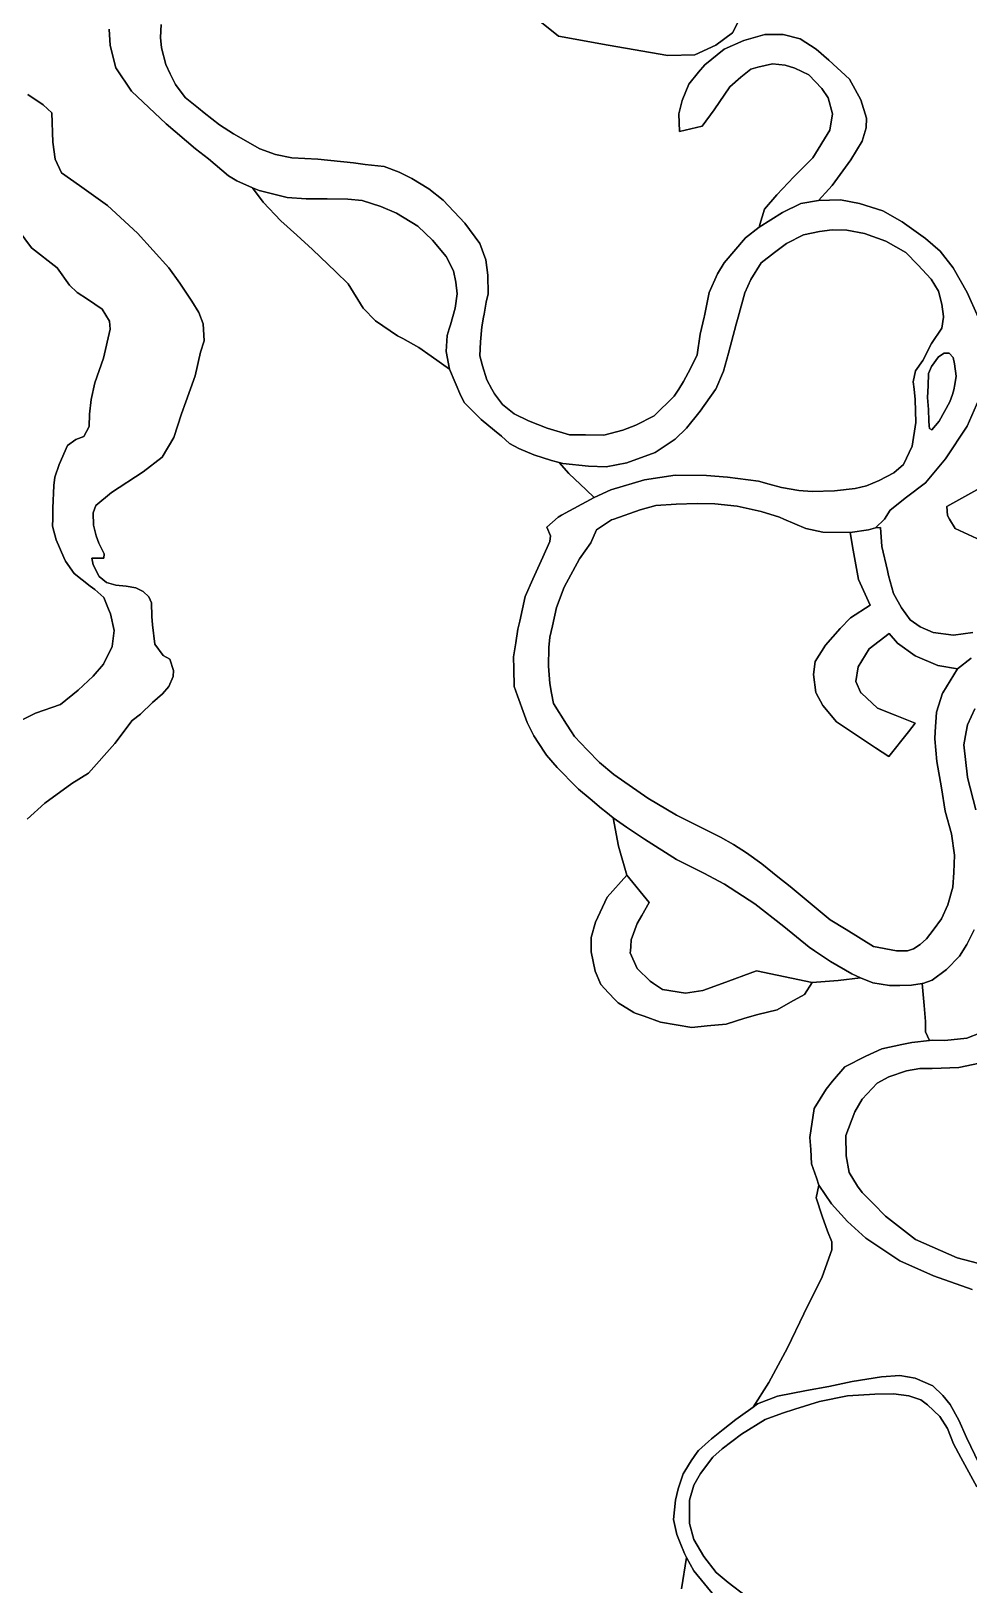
# Model space of a CAD drawing. Header units: inches. Extents: x 288635 to 1232953, y 676945 to 1655780.
# Drawn here: x 476562 to 498397, y 1092337 to 1128509 of the extents above; entities that cross this region are included whole.
import ezdxf

# ---------------------------------------------------------------- set-up
doc = ezdxf.new("R2010")
doc.units = ezdxf.units.IN
doc.header["$MEASUREMENT"] = 0
doc.layers.add('Images', color=7, linetype='Continuous')
picture_1 = doc.add_image_def('image10.jpg', size_in_pixel=(2573, 3746))

msp = doc.modelspace()

# ---------------------------------------------------------------- linework, layer by layer
at = {"color": 1}
for points in [[(479591.0293, 1128665.094), (479575.1543, 1128358.1768), (479596.321, 1128120.0513), (479696.8629, 1127728.4672), (479797.4048, 1127511.5084), (479924.405, 1127268.0913), (480151.9471, 1126966.4656), (480458.8644, 1126712.4651), (480595.8131, 1126603.7993), (480945.6987, 1126326.1727), (481273.7827, 1126119.7973), (481887.6173, 1125770.5466), (482252.743, 1125632.963), (482636.9188, 1125562.4778), (483238.0533, 1125528.6111), (484072.0216, 1125439.7109), (484338.7222, 1125405.8442), (484778.9897, 1125355.0441), (485133.7438, 1125224.6572), (485428.3844, 1125077.3369), (485824.6251, 1124838.5764), (486154.8258, 1124574.4159), (486657.7468, 1124041.0148), (487013.3475, 1123563.4938), (487150.5078, 1123187.5731), (487196.2279, 1122826.8924), (487206.3879, 1122395.0915), (487155.5878, 1122196.9711), (487109.8677, 1121917.5705), (487097.31, 1121845.9917), (487059.0676, 1121628.01), (487028.5876, 1121277.4893), (487008.2675, 1120947.2886), (487069.2276, 1120713.6081), (487170.8278, 1120393.5675), (487289.1137, 1120177.2734), (487348.6282, 1120068.4469), (487536.5886, 1119819.5264), (487805.8291, 1119596.0059), (488146.1898, 1119433.4456), (488577.9907, 1119265.8052), (489101.2317, 1119113.4049), (489467.5004, 1119110.1876), (489899.3013, 1119105.1076), (490336.1822, 1119216.8678), (490640.9828, 1119333.708), (491067.7036, 1119552.1485), (491537.6046, 1120011.8894), (491643.7, 1120177.2734), (491753.505, 1120348.4401), (491912.2553, 1120653.2407), (492071.0056, 1120970.7413), (492140.8558, 1121453.3423), (492234.6228, 1121845.9917), (492242.456, 1121878.7931), (492350.4062, 1122424.8942), (492540.9066, 1122856.6951), (492699.6569, 1123117.0456), (493194.9579, 1123694.8968), (493510.8752, 1123944.6639), (494057.3062, 1124286.1833), (494481.1571, 1124493.305), (494892.6379, 1124564.4252), (495404.7623, 1124583.8985), (495849.2632, 1124494.9984), (496389.0143, 1124323.548), (496839.8652, 1124069.5475), (497385.9663, 1123682.1967), (497727.597, 1123385.8628), (498032.3976, 1122996.3954), (498354.1315, 1122420.6609), (498615.3449, 1121845.9917)], [(498615.3449, 1121845.9917), (498354.1315, 1122420.6609), (498032.3976, 1122996.3954), (497727.597, 1123385.8628), (497385.9663, 1123682.1967), (496839.8652, 1124069.5475), (496389.0143, 1124323.548), (495849.2632, 1124494.9984), (495404.7623, 1124583.8985), (494892.6379, 1124564.4252), (495137.7605, 1124832.8927), (495212.6786, 1124914.9459), (495644.4794, 1125509.3071), (495913.72, 1125946.1879), (496005.1601, 1126256.0686), (496015.3202, 1126479.589), (495878.1599, 1126911.3899), (495613.9994, 1127388.9108), (495136.4784, 1127835.9517), (494836.7578, 1128089.9522), (494470.9971, 1128328.7127), (494069.6763, 1128430.3129), (493642.9554, 1128430.3129), (493155.2744, 1128293.1526), (492698.0735, 1128084.8722), (492245.9526, 1127724.1915), (492098.6323, 1127551.4711), (491875.1119, 1127277.1506), (491722.7116, 1126891.0698), (491641.4314, 1126586.2692), (491656.6715, 1126169.7084), (492184.9925, 1126296.7086), (492469.4731, 1126672.6294), (492830.1538, 1127211.1105), (493084.1543, 1127439.7109), (493322.9148, 1127622.5913), (493480.3951, 1127668.3114), (493820.7558, 1127744.5115), (494120.4764, 1127714.0315), (494343.9968, 1127642.9113), (494669.1175, 1127490.511), (494973.9181, 1127175.5504), (495121.2384, 1126957.11), (495222.8386, 1126581.1892), (495161.8785, 1126205.2684), (494760.5577, 1125560.1072), (494660.601, 1125458.9882), (494413.0036, 1125208.5118), (494323.6768, 1125118.1463), (493922.356, 1124696.5054), (493637.8754, 1124366.3048), (493529.2474, 1124005.6599), (493510.8752, 1123944.6639), (493194.9579, 1123694.8968), (492699.6569, 1123117.0456), (492540.9066, 1122856.6951), (492350.4062, 1122424.8942), (492242.456, 1121878.7931), (492234.6228, 1121845.9917), (492140.8558, 1121453.3423), (492071.0056, 1120970.7413), (491912.2553, 1120653.2407), (491753.505, 1120348.4401), (491643.7, 1120177.2734), (491537.6046, 1120011.8894), (491067.7036, 1119552.1485), (490640.9828, 1119333.708), (490336.1822, 1119216.8678), (489899.3013, 1119105.1076), (489467.5004, 1119110.1876), (489101.2317, 1119113.4049), (488577.9907, 1119265.8052), (488146.1898, 1119433.4456), (487805.8291, 1119596.0059), (487536.5886, 1119819.5264), (487348.6282, 1120068.4469), (487289.1137, 1120177.2734), (487170.8278, 1120393.5675), (487069.2276, 1120713.6081), (487008.2675, 1120947.2886), (487028.5876, 1121277.4893), (487059.0676, 1121628.01), (487097.31, 1121845.9917), (487109.8677, 1121917.5705), (487155.5878, 1122196.9711), (487206.3879, 1122395.0915), (487196.2279, 1122826.8924), (487150.5078, 1123187.5731), (487013.3475, 1123563.4938), (486657.7468, 1124041.0148), (486154.8258, 1124574.4159), (485824.6251, 1124838.5764), (485428.3844, 1125077.3369), (485133.7438, 1125224.6572), (484778.9897, 1125355.0441), (484338.7222, 1125405.8442), (484072.0216, 1125439.7109), (483238.0533, 1125528.6111), (482636.9188, 1125562.4778), (482252.743, 1125632.963), (481887.6173, 1125770.5466), (481273.7827, 1126119.7973), (480945.6987, 1126326.1727), (480595.8131, 1126603.7993), (480458.8644, 1126712.4651), (480151.9471, 1126966.4656), (479924.405, 1127268.0913), (479797.4048, 1127511.5084), (479696.8629, 1127728.4672), (479596.321, 1128120.0513), (479575.1543, 1128358.1768), (479591.0293, 1128665.094)], [(493130.1103, 1128932.6404), (492891.9849, 1128469.6186), (492508.3383, 1128178.5764), (492018.8581, 1127953.6801), (491383.8568, 1127940.4509), (489994.7916, 1128178.5764), (488843.8518, 1128390.2435), (488446.976, 1128707.7441)], [(488446.976, 1128707.7441), (488843.8518, 1128390.2435), (489994.7916, 1128178.5764), (491383.8568, 1127940.4509), (492018.8581, 1127953.6801), (492508.3383, 1128178.5764), (492891.9849, 1128469.6186), (493130.1103, 1128932.6404)], [(498518.5263, 1107587.384), (498349.1926, 1107243.425), (498179.859, 1106973.5494), (497878.2334, 1106661.3405), (497539.566, 1106412.6317), (497320.1687, 1106341.2), (497312.0239, 1106338.5482), (497062.5619, 1106295.5375), (496785.3115, 1106288.1578), (496700.4126, 1106289.1337), (496544.7307, 1106290.9231), (496158.4383, 1106354.4232), (495872.6877, 1106470.8401), (495671.6039, 1106560.7986), (495174.1863, 1106846.5492), (494803.103, 1107095.254), (494676.7686, 1107179.9249), (494089.3925, 1107666.7592), (493412.0578, 1108195.9269), (492702.973, 1108651.0111), (492221.4304, 1108905.0116), (491591.7208, 1109227.8039), (490840.3026, 1109698.7632), (490427.5518, 1109973.9304), (490115.3428, 1110190.8892), (489940.1497, 1110335.166), (489845.4673, 1110413.1397), (489578.6894, 1110635.4545), (489578.686, 1110635.4574), (489305.7162, 1110862.9322), (489214.5049, 1110955.2294), (488861.2153, 1111312.7248), (488812.1829, 1111368.7618), (488564.8814, 1111651.3921), (488519.2205, 1111721.5142), (488268.5475, 1112106.4764), (488115.0888, 1112413.3937), (488051.529, 1112587.6353), (487889.5898, 1113031.5721), (487808.1716, 1113254.7703), (487798.8114, 1113660.376), (487792.2965, 1113942.6884), (487846.0382, 1114267.8257), (487898.1301, 1114582.9813), (487940.5286, 1114773.7746), (488067.4637, 1115344.9828), (488242.0891, 1115747.1503), (488474.9229, 1116260.443), (488638.9649, 1116630.8604), (488654.8399, 1116757.8607), (488570.1731, 1116964.2361), (488834.7569, 1117197.0699), (488910.6344, 1117239.9572), (489671.5238, 1117649.2386), (490057.1344, 1117832.0712), (490840.3026, 1118059.6133), (491554.679, 1118170.7385), (492290.2222, 1118165.4468), (492777.0565, 1118123.1134), (493496.7246, 1118027.8632), (493745.4334, 1117964.3631), (494031.184, 1117884.9879), (494438.6432, 1117816.1961), (494745.5604, 1117795.0294), (495269.4365, 1117805.6128), (495750.9791, 1117863.8212), (496010.2713, 1117922.0297), (496306.6052, 1118043.7382), (496645.2726, 1118223.6553), (496872.4619, 1118415.9195), (497075.6623, 1118847.7204), (497160.3291, 1119398.0548), (497143.3958, 1119931.4559), (497118.3124, 1120177.2734), (497101.0624, 1120346.3234), (497151.8625, 1120600.3239), (497321.1961, 1120837.3911), (497524.3965, 1121235.3252), (497769.9304, 1121590.9259), (497801.8136, 1121845.9917), (497803.7971, 1121861.8598), (497769.9304, 1122149.727), (497685.2635, 1122454.5276), (497515.9299, 1122733.9282), (497211.1293, 1123064.1288), (496928.7654, 1123358.3461), (496458.8644, 1123618.6966), (495963.5634, 1123796.497), (495557.1626, 1123872.6971), (495214.2619, 1123879.0471), (494915.8113, 1123847.2971), (494547.5106, 1123764.7469), (494147.4598, 1123567.8965), (493868.0592, 1123358.3461), (493563.2586, 1123110.6956), (493315.6081, 1122729.6948), (493175.9078, 1122412.1942), (493021.9405, 1121845.9917), (492979.0575, 1121688.2928), (492801.2571, 1121008.8414), (492680.6069, 1120596.0906), (492501.9937, 1120177.2734), (492496.4565, 1120164.2897), (492140.8558, 1119662.6387), (491823.3551, 1119262.5879), (491554.5379, 1119006.8941), (491093.1037, 1118697.8601), (490432.7024, 1118460.793), (489950.1014, 1118363.4261), (489543.7006, 1118380.3595), (488938.6714, 1118442.8436), (488858.6936, 1118464.9803), (488676.5816, 1118515.3863), (488264.8125, 1118642.283), (487918.949, 1118793.2142), (487699.1489, 1118910.2045), (487511.1885, 1119082.9249), (487350.9016, 1119212.1885), (487038.7476, 1119463.9256), (486652.6668, 1119855.0864), (486564.4836, 1120022.0047), (486302.1461, 1120637.408), (486225.9459, 1121048.8888), (486246.266, 1121419.7296), (486295.7479, 1121574.3604), (486327.5462, 1121673.7301), (486439.3064, 1122059.8108), (486479.9465, 1122395.0915), (486454.5464, 1122664.332), (486393.5863, 1122928.4926), (486225.9459, 1123263.7732), (485910.9853, 1123639.694), (485565.5446, 1123969.8947), (485067.7036, 1124269.6153), (484707.0229, 1124423.7089), (484270.9887, 1124563.4092), (483936.5547, 1124597.2759), (483458.1871, 1124605.7426), (482967.1194, 1124601.5093), (482522.6185, 1124635.376), (481871.7422, 1124796.878), (481719.0722, 1124856.6184), (481355.3263, 1125026.8598), (481157.3658, 1125140.837), (480691.6982, 1125537.7128), (480388.0696, 1125769.8993), (479710.4491, 1126353.4182), (478903.1113, 1127109.3409), (478532.6939, 1127654.3837), (478400.0565, 1128175.022), (478379.2353, 1128553.9688)], [(478379.2353, 1128553.9688), (478400.0565, 1128175.022), (478532.6939, 1127654.3837), (478903.1113, 1127109.3409), (479710.4491, 1126353.4182), (480388.0696, 1125769.8993), (480691.6982, 1125537.7128), (481157.3658, 1125140.837), (481355.3263, 1125026.8598), (481719.0722, 1124856.6184), (481968.1174, 1124527.6302), (482380.8683, 1124093.7126), (482747.8652, 1123758.6285), (483111.1197, 1123426.9613), (483661.4542, 1122908.3769), (483947.2047, 1122622.6263), (484296.4554, 1122061.7086), (484582.206, 1121765.3746), (485090.207, 1121416.1239), (485217.2073, 1121352.6238), (485587.6247, 1121140.9567), (485873.3753, 1120939.873), (486302.1461, 1120637.408), (486564.4836, 1120022.0047), (486652.6668, 1119855.0864), (487038.7476, 1119463.9256), (487350.9016, 1119212.1885), (487511.1885, 1119082.9249), (487699.1489, 1118910.2045), (487918.949, 1118793.2142), (488264.8125, 1118642.283), (488676.5816, 1118515.3863), (488858.6936, 1118464.9803), (489085.4233, 1118213.3363), (489482.2991, 1117827.0438), (489671.5238, 1117649.2386), (488910.6344, 1117239.9572), (488834.7569, 1117197.0699), (488570.1731, 1116964.2361), (488654.8399, 1116757.8607), (488638.9649, 1116630.8604), (488474.9229, 1116260.443), (488242.0891, 1115747.1503), (488067.4637, 1115344.9828), (487940.5286, 1114773.7746), (487898.1301, 1114582.9813), (487846.0382, 1114267.8257), (487792.2965, 1113942.6884), (487798.8114, 1113660.376), (487808.1716, 1113254.7703), (487889.5898, 1113031.5721), (488051.529, 1112587.6353), (488115.0888, 1112413.3937), (488268.5475, 1112106.4764), (488519.2205, 1111721.5142), (488564.8814, 1111651.3921), (488812.1829, 1111368.7618), (488861.2153, 1111312.7248), (489214.5049, 1110955.2294), (489305.7162, 1110862.9322), (489578.686, 1110635.4574), (489578.6894, 1110635.4545), (489845.4673, 1110413.1397), (489940.1497, 1110335.166), (490115.3428, 1110190.8892), (490237.6442, 1109533.9034), (490430.2612, 1108862.9187), (489973.0603, 1108344.7577), (489703.8198, 1107765.6365), (489602.2196, 1107404.9558), (489602.2196, 1107074.7551), (489693.6597, 1106627.7142), (489825.74, 1106312.7536), (490003.5404, 1106119.7132), (490164.094, 1105955.5107), (490227.0608, 1105891.1128), (490595.9976, 1105664.0748), (490623.3016, 1105647.2723), (490832.6557, 1105573.9089), (491217.6628, 1105438.9919), (491944.1042, 1105317.0716), (492301.3694, 1105351.2052), (492741.6658, 1105393.2718), (493180.2174, 1105528.4919), (493485.9571, 1105615.4954), (493930.3882, 1105728.5524), (494245.0658, 1105904.7719), (494565.3895, 1106084.1532), (494748.2699, 1106363.5537), (495349.4044, 1106409.6971), (495872.6877, 1106470.8401), (496158.4383, 1106354.4232), (496544.7307, 1106290.9231), (496700.4126, 1106289.1337), (496785.3115, 1106288.1578), (497062.5619, 1106295.5375), (497312.0239, 1106338.5482), (497352.7981, 1105828.8297), (497382.4315, 1105456.2957), (497386.6649, 1105214.9952), (497481.6993, 1105012.9359), (497064.3726, 1104962.7022), (496831.8836, 1104919.611), (496373.0451, 1104816.4613), (495996.4833, 1104645.9399), (495510.737, 1104396.5026), (495219.9885, 1104063.111), (495074.4191, 1103878.699), (494791.0689, 1103428.1257), (494695.8187, 1102750.791), (494712.7048, 1102473.3769), (494732.8604, 1102142.2481), (494844.5735, 1101810.6), (494902.1941, 1101639.5388), (494843.5404, 1101348.0936), (494981.124, 1100924.7595), (495108.1243, 1100570.2171), (495208.6662, 1100326.7999), (495203.3745, 1100136.2995), (494981.124, 1099511.8816), (494552.4982, 1098649.3382), (494171.0995, 1097855.8745), (493739.2986, 1097049.4229), (493375.2765, 1096478.2943), (493079.9488, 1096266.9018), (492973.387, 1096190.626), (492673.6324, 1095952.5031), (492407.1776, 1095740.8334), (492334.3045, 1095675.4989), (492100.2603, 1095465.6662), (492071.413, 1095425.0998), (491930.9266, 1095227.5407), (491782.0603, 1094985.1013), (491745.7179, 1094925.9151), (491629.301, 1094571.3728), (491565.8009, 1094312.0806), (491518.1758, 1093862.288), (491597.5509, 1093507.7456), (491672.4255, 1093319.4248), (491772.1763, 1093068.5364), (491825.5058, 1092972.0353), (491707.2946, 1092242.4633)], [(476471.875, 1110165.7297), (476884.6258, 1110536.1471), (477509.0437, 1110991.2313), (477900.6278, 1111234.6485), (478514.4624, 1111922.5665), (478916.6299, 1112462.3176), (479108.4159, 1112604.6104), (479386.5308, 1112881.4184), (479620.2113, 1113084.6188), (479772.6116, 1113252.2592), (479869.1318, 1113480.8596), (479879.2918, 1113623.0999), (479792.9316, 1113887.2604), (479640.5313, 1113973.6206), (479442.2235, 1114241.0506), (479389.3067, 1114685.5514), (479376.6067, 1114878.1685), (479363.9067, 1115195.6691), (479300.4066, 1115335.3694), (479173.4063, 1115462.3697), (479001.956, 1115544.9198), (478773.3555, 1115589.3699), (478532.055, 1115608.42), (478316.1546, 1115671.9201), (478151.0543, 1115811.6204), (478005.004, 1116084.6709), (477973.2539, 1116237.0712), (478259.0045, 1116237.0712), (478265.3545, 1116338.6714), (478138.3542, 1116586.3219), (478081.2041, 1116757.7723), (478017.704, 1117005.4227), (478005.004, 1117297.5233), (478068.5041, 1117462.6237), (478436.8048, 1117767.4243), (479173.4063, 1118250.0252), (479617.9072, 1118592.9259), (479884.6077, 1119050.1268), (480062.4081, 1119596.2279), (480161.8545, 1119874.6778), (480379.9087, 1120485.2297), (480506.909, 1121031.3308), (480595.8091, 1121298.0313), (480570.4091, 1121691.7321), (480468.8089, 1121958.4327), (480303.7086, 1122225.1332), (480024.308, 1122644.234), (479770.3075, 1122997.0125), (479042.7019, 1123803.9933), (478341.5546, 1124452.2238), (477693.3242, 1124915.2455), (477269.99, 1125206.2878), (477124.4689, 1125523.7884), (477071.5521, 1125920.6642), (477045.0937, 1126608.5822), (476846.6558, 1126793.7909), (476489.4676, 1127031.9164)], [(476489.4676, 1127031.9164), (476846.6558, 1126793.7909), (477045.0937, 1126608.5822), (477071.5521, 1125920.6642), (477124.4689, 1125523.7884), (477269.99, 1125206.2878), (477693.3242, 1124915.2455), (478341.5546, 1124452.2238), (479042.7019, 1123803.9933), (479770.3075, 1122997.0125), (480024.308, 1122644.234), (480303.7086, 1122225.1332), (480468.8089, 1121958.4327), (480570.4091, 1121691.7321), (480595.8091, 1121298.0313), (480506.909, 1121031.3308), (480379.9087, 1120485.2297), (480161.8545, 1119874.6778), (480062.4081, 1119596.2279), (479884.6077, 1119050.1268), (479617.9072, 1118592.9259), (479173.4063, 1118250.0252), (478436.8048, 1117767.4243), (478068.5041, 1117462.6237), (478005.004, 1117297.5233), (478017.704, 1117005.4227), (478081.2041, 1116757.7723), (478138.3542, 1116586.3219), (478265.3545, 1116338.6714), (478259.0045, 1116237.0712), (477973.2539, 1116237.0712), (478005.004, 1116084.6709), (478151.0543, 1115811.6204), (478316.1546, 1115671.9201), (478532.055, 1115608.42), (478773.3555, 1115589.3699), (479001.956, 1115544.9198), (479173.4063, 1115462.3697), (479300.4066, 1115335.3694), (479363.9067, 1115195.6691), (479376.6067, 1114878.1685), (479389.3067, 1114685.5514), (479442.2235, 1114241.0506), (479640.5313, 1113973.6206), (479792.9316, 1113887.2604), (479879.2918, 1113623.0999), (479869.1318, 1113480.8596), (479772.6116, 1113252.2592), (479620.2113, 1113084.6188), (479386.5308, 1112881.4184), (479108.4159, 1112604.6104), (478916.6299, 1112462.3176), (478514.4624, 1111922.5665), (477900.6278, 1111234.6485), (477509.0437, 1110991.2313), (476884.6258, 1110536.1471), (476471.875, 1110165.7297)], [(476263.6024, 1123882.9648), (476568.4031, 1123466.404), (477167.8443, 1122999.0431), (477457.4048, 1122597.7223), (477635.2052, 1122419.9219), (477879.0457, 1122267.5216), (478214.3263, 1122033.8411), (478387.0467, 1121754.4406), (478407.3667, 1121571.5602), (478244.8064, 1120895.9189), (478046.686, 1120321.8777), (477960.3258, 1119930.7169), (477924.7658, 1119590.3563), (477914.6057, 1119305.8757), (477787.6055, 1119072.1952), (477604.7251, 1119001.0751), (477411.6847, 1118863.9148), (477218.6444, 1118416.8739), (477117.0442, 1118122.2333), (477091.0611, 1117929.9582), (477066.2441, 1117400.8719), (477066.2441, 1117162.1114), (477061.164, 1116984.311), (477147.5242, 1116664.2704), (477325.2389, 1116253.8339), (477360.8846, 1116171.5094), (477564.085, 1115881.9488), (477936.1056, 1115586.3483), (478046.686, 1115511.1081), (478260.0464, 1115323.1477), (478361.6466, 1115048.8272), (478408.5049, 1114941.8077), (478493.7269, 1114556.0662), (478448.0068, 1114185.2254), (478244.8064, 1113768.6646), (478006.0459, 1113494.3441), (477660.6052, 1113164.1434), (477249.1244, 1112833.9427), (476664.9232, 1112630.7423), (476014.6819, 1112305.6217)], [(476014.6819, 1112305.6217), (476664.9232, 1112630.7423), (477249.1244, 1112833.9427), (477660.6052, 1113164.1434), (478006.0459, 1113494.3441), (478244.8064, 1113768.6646), (478448.0068, 1114185.2254), (478493.7269, 1114556.0662), (478408.5049, 1114941.8077), (478361.6466, 1115048.8272), (478260.0464, 1115323.1477), (478046.686, 1115511.1081), (477936.1056, 1115586.3483), (477564.085, 1115881.9488), (477360.8846, 1116171.5094), (477325.2389, 1116253.8339), (477147.5242, 1116664.2704), (477061.164, 1116984.311), (477066.2441, 1117162.1114), (477066.2441, 1117400.8719), (477091.0611, 1117929.9582), (477117.0442, 1118122.2333), (477218.6444, 1118416.8739), (477411.6847, 1118863.9148), (477604.7251, 1119001.0751), (477787.6055, 1119072.1952), (477914.6057, 1119305.8757), (477924.7658, 1119590.3563), (477960.3258, 1119930.7169), (478046.686, 1120321.8777), (478244.8064, 1120895.9189), (478407.3667, 1121571.5602), (478387.0467, 1121754.4406), (478214.3263, 1122033.8411), (477879.0457, 1122267.5216), (477635.2052, 1122419.9219), (477457.4048, 1122597.7223), (477167.8443, 1122999.0431), (476568.4031, 1123466.404), (476263.6024, 1123882.9648)], [(498625.0654, 1119931.4559), (498354.1315, 1119313.388), (497854.5972, 1118551.3865), (497388.9296, 1117992.5854), (496946.8982, 1117662.7375), (496565.8974, 1117355.8202), (496428.3138, 1117149.4448), (496427.7629, 1117148.8996), (496219.9809, 1116943.2706), (496057.2544, 1116896.2176), (495628.6578, 1116837.5713), (494994.2693, 1116842.5275), (494602.6851, 1116932.486), (494090.3591, 1117148.8996), (493988.8506, 1117191.7782), (493560.2247, 1117329.3618), (493004.5986, 1117451.0704), (492480.7226, 1117503.9872), (492067.9717, 1117514.5705), (491581.1374, 1117498.6955), (491104.8865, 1117461.6537), (490739.7608, 1117361.1119), (490132.0619, 1117148.8996), (490073.0094, 1117128.2781), (489723.7587, 1116895.4443), (489591.4668, 1116599.1104), (489332.1746, 1116223.4013), (488972.3406, 1115567.2333), (488797.7152, 1115090.9823), (488702.465, 1114662.3565), (488638.9649, 1114397.7726), (488617.7982, 1114159.6471), (488612.5065, 1113725.7296), (488638.9649, 1113323.5621), (488680.7217, 1113093.8997), (488723.6317, 1112857.8945), (489025.2573, 1112376.3519), (489143.5222, 1112195.6694), (489215.7577, 1112085.3097), (489506.8, 1111778.3924), (489792.5505, 1111482.0585), (490131.2179, 1111201.5996), (490919.6778, 1110651.2651), (491591.7208, 1110259.681), (492226.7221, 1109936.8887), (492613.0145, 1109741.0966), (492914.6401, 1109571.763), (493221.5574, 1109381.2626), (493576.0998, 1109121.9704), (493946.5172, 1108820.3448), (494232.2677, 1108592.8027), (495163.6029, 1107820.2178), (495539.312, 1107592.6757), (496174.3133, 1107201.0916), (496714.0644, 1107095.258), (496968.0649, 1107100.5497), (497105.6485, 1107142.8831), (497259.1071, 1107243.425), (497412.5658, 1107381.0086), (497566.0244, 1107576.8006), (497761.8165, 1107846.6762), (497904.6917, 1108169.4685), (498021.1086, 1108576.9276), (498047.567, 1108920.8867), (498058.1504, 1109323.0541), (497989.3586, 1109825.7635), (497845.425, 1110347.5229), (497760.7581, 1110889.3906), (497650.6912, 1111507.4585), (497599.8911, 1112032.3929), (497611.0744, 1112195.6694), (497642.2246, 1112650.4608), (497781.8257, 1113093.8997), (497786.1582, 1113107.6617), (498133.2922, 1113666.4628), (498452.5984, 1113912.6748)], [(498486.0347, 1114505.4379), (498041.5338, 1114446.1711), (497567.3995, 1114505.4379), (497258.3656, 1114640.9048), (497025.5318, 1114806.0052), (496826.5647, 1115081.1724), (496640.2977, 1115419.8397), (496525.9974, 1115838.9406), (496500.0701, 1115950.358), (496369.3638, 1116512.0419), (496339.7304, 1116952.3095), (496219.9809, 1116943.2706), (496427.7629, 1117148.8996), (496428.3138, 1117149.4448), (496565.8974, 1117355.8202), (496946.8982, 1117662.7375), (497388.9296, 1117992.5854), (497854.5972, 1118551.3865), (498354.1315, 1119313.388), (498625.0654, 1119931.4559)], [(498578.5028, 1116699.2994), (498075.5818, 1116932.9799), (497947.4938, 1117148.8996), (497897.7814, 1117232.7005), (497882.5414, 1117440.9809), (498929.0235, 1118025.1821)], [(498929.0235, 1118025.1821), (497882.5414, 1117440.9809), (497897.7814, 1117232.7005), (497947.4938, 1117148.8996), (498075.5818, 1116932.9799), (498578.5028, 1116699.2994)], [(498452.5984, 1113912.6748), (498133.2922, 1113666.4628), (497673.2331, 1113743.4364), (497148.2987, 1113963.5701), (496737.6645, 1114259.9041), (496538.0355, 1114485.0177), (496078.0922, 1114126.7655), (495818.8, 1113708.723), (495765.8833, 1113364.7639), (495882.3002, 1113105.4718), (495894.9086, 1113093.8997), (496268.5926, 1112750.9294), (496676.2095, 1112586.4093), (497147.011, 1112396.387), (496988.6216, 1112195.6694), (496533.1765, 1111618.5105), (496218.1086, 1111826.5164), (495988.1337, 1111978.3445), (495660.868, 1112195.6694), (495310.799, 1112428.1371), (494993.2984, 1112809.1378), (494843.4237, 1113093.8997), (494834.5481, 1113110.7634), (494781.6313, 1113534.0976), (494818.673, 1113835.7232), (495056.7985, 1114211.4323), (495395.4659, 1114603.0164), (495638.883, 1114851.7253), (496096.1302, 1115147.9026), (495823.2627, 1115741.5737), (495702.2607, 1116423.0462), (495628.6578, 1116837.5713), (496057.2544, 1116896.2176), (496219.9809, 1116943.2706), (496339.7304, 1116952.3095), (496369.3638, 1116512.0419), (496500.0701, 1115950.358), (496525.9974, 1115838.9406), (496640.2977, 1115419.8397), (496826.5647, 1115081.1724), (497025.5318, 1114806.0052), (497258.3656, 1114640.9048), (497567.3995, 1114505.4379), (498041.5338, 1114446.1711), (498486.0347, 1114505.4379)], [(498531.2263, 1112735.1276), (498361.8927, 1112362.5936), (498331.5428, 1112195.6694), (498277.2258, 1111896.926), (498361.1062, 1111142.0032), (498361.8927, 1111134.9244), (498556.6264, 1110381.3896)], [(498556.6264, 1110381.3896), (498361.8927, 1111134.9244), (498361.1062, 1111142.0032), (498277.2258, 1111896.926), (498331.5428, 1112195.6694), (498361.8927, 1112362.5936), (498531.2263, 1112735.1276)], [(498669.8683, 1105190.2542), (498347.076, 1105063.254), (498347.076, 1105063.254), (497833.7833, 1105010.3372), (497548.0327, 1105020.9205), (497481.6993, 1105012.9359), (497386.6649, 1105214.9952), (497382.4315, 1105456.2957), (497352.7981, 1105828.8297), (497312.0239, 1106338.5482), (497320.1687, 1106341.2), (497539.566, 1106412.6317), (497878.2334, 1106661.3405), (498179.859, 1106973.5494), (498349.1926, 1107243.425), (498518.5263, 1107587.384)], [(498474.0762, 1099215.9506), (497574.4911, 1099533.4512), (496791.3229, 1099882.7019), (495997.5713, 1100411.8696), (495568.9454, 1100798.1621), (495198.528, 1101205.6212), (494902.1941, 1101639.5388), (494844.5735, 1101810.6), (494732.8604, 1102142.2481), (494712.7048, 1102473.3769), (494695.8187, 1102750.791), (494791.0689, 1103428.1257), (495074.4191, 1103878.699), (495219.9885, 1104063.111), (495510.737, 1104396.5026), (495996.4833, 1104645.9399), (496373.0451, 1104816.4613), (496831.8836, 1104919.611), (497064.3726, 1104962.7022), (497481.6993, 1105012.9359), (497548.0327, 1105020.9205), (497833.7833, 1105010.3372), (498347.076, 1105063.254), (498669.8683, 1105190.2542)], [(498643.4099, 1104481.1695), (498161.8673, 1104385.9193), (497537.4493, 1104359.4609), (497251.6988, 1104359.4609), (496944.7815, 1104301.2524), (496532.0307, 1104163.6688), (496256.8635, 1104020.7935), (495907.6128, 1103645.0844), (495743.5708, 1103354.0422), (495531.9037, 1102798.4161), (495537.1953, 1102327.4568), (495611.2788, 1101941.1644), (495801.7792, 1101623.6637), (495907.6128, 1101475.4968), (496166.9049, 1101216.2046), (496457.9472, 1100925.1623), (497156.4486, 1100380.1196), (498119.5338, 1099951.4937), (499103.7858, 1099692.2015)], [(499103.7858, 1099692.2015), (498119.5338, 1099951.4937), (497156.4486, 1100380.1196), (496457.9472, 1100925.1623), (496166.9049, 1101216.2046), (495907.6128, 1101475.4968), (495801.7792, 1101623.6637), (495611.2788, 1101941.1644), (495537.1953, 1102327.4568), (495531.9037, 1102798.4161), (495743.5708, 1103354.0422), (495907.6128, 1103645.0844), (496256.8635, 1104020.7935), (496532.0307, 1104163.6688), (496944.7815, 1104301.2524), (497251.6988, 1104359.4609), (497537.4493, 1104359.4609), (498161.8673, 1104385.9193), (498643.4099, 1104481.1695)], [(498635.4817, 1095153.4573), (498339.1478, 1095767.2918), (498164.5224, 1096169.4593), (497963.4387, 1096534.585), (497788.8133, 1096746.2521), (497555.9795, 1096968.5026), (497143.2287, 1097153.7113), (496788.6863, 1097211.9197), (496360.0605, 1097180.1696), (495677.4341, 1097069.0444), (495137.683, 1096957.9192), (494613.807, 1096862.669), (493941.764, 1096730.3771), (493476.0964, 1096550.4601), (493375.2765, 1096478.2943), (493739.2986, 1097049.4229), (494171.0995, 1097855.8745), (494552.4982, 1098649.3382), (494981.124, 1099511.8816), (495203.3745, 1100136.2995), (495208.6662, 1100326.7999), (495108.1243, 1100570.2171), (494981.124, 1100924.7595), (494843.5404, 1101348.0936), (494902.1941, 1101639.5388), (495198.528, 1101205.6212), (495568.9454, 1100798.1621), (495997.5713, 1100411.8696), (496791.3229, 1099882.7019), (497574.4911, 1099533.4512), (498474.0762, 1099215.9506)], [(492491.8444, 1092063.1177), (491994.4267, 1092666.369), (491825.5058, 1092972.0353), (491772.1763, 1093068.5364), (491672.4255, 1093319.4248), (491597.5509, 1093507.7456), (491518.1758, 1093862.288), (491565.8009, 1094312.0806), (491629.301, 1094571.3728), (491745.7179, 1094925.9151), (491782.0603, 1094985.1013), (491930.9266, 1095227.5407), (492071.413, 1095425.0998), (492100.2603, 1095465.6662), (492334.3045, 1095675.4989), (492407.1776, 1095740.8334), (492673.6324, 1095952.5031), (492973.387, 1096190.626), (493079.9488, 1096266.9018), (493375.2765, 1096478.2943), (493476.0964, 1096550.4601), (493941.764, 1096730.3771), (494613.807, 1096862.669), (495137.683, 1096957.9192), (495677.4341, 1097069.0444), (496360.0605, 1097180.1696), (496788.6863, 1097211.9197), (497143.2287, 1097153.7113), (497555.9795, 1096968.5026), (497788.8133, 1096746.2521), (497963.4387, 1096534.585), (498164.5224, 1096169.4593), (498339.1478, 1095767.2918), (498635.4817, 1095153.4573)], [(498577.2732, 1094624.2895), (498212.1475, 1095301.6242), (498037.5222, 1095624.4165), (497894.6469, 1095978.9589), (497720.0215, 1096259.4178), (497434.271, 1096529.2933), (497275.5206, 1096645.7102), (496995.0617, 1096740.9604), (496640.5194, 1096783.2939), (496206.6018, 1096778.0022), (495566.3089, 1096735.6688), (494920.7243, 1096608.6685), (494343.9314, 1096428.7515), (494058.1809, 1096338.793), (493656.0134, 1096190.626), (493100.3873, 1095846.667), (492650.5947, 1095507.9996), (492433.636, 1095312.2076), (492147.8854, 1094931.2068), (491994.4267, 1094661.3313), (491893.8849, 1094306.7889), (491893.8849, 1094100.4135), (491893.8849, 1093767.0378), (491994.4267, 1093391.3287), (492221.9689, 1092999.7446), (492513.0111, 1092629.3272), (492793.47, 1092391.2017), (493222.0959, 1092068.4094)], [(493222.0959, 1092068.4094), (492793.47, 1092391.2017), (492513.0111, 1092629.3272), (492221.9689, 1092999.7446), (491994.4267, 1093391.3287), (491893.8849, 1093767.0378), (491893.8849, 1094100.4135), (491893.8849, 1094306.7889), (491994.4267, 1094661.3313), (492147.8854, 1094931.2068), (492433.636, 1095312.2076), (492650.5947, 1095507.9996), (493100.3873, 1095846.667), (493656.0134, 1096190.626), (494058.1809, 1096338.793), (494343.9314, 1096428.7515), (494920.7243, 1096608.6685), (495566.3089, 1096735.6688), (496206.6018, 1096778.0022), (496640.5194, 1096783.2939), (496995.0617, 1096740.9604), (497275.5206, 1096645.7102), (497434.271, 1096529.2933), (497720.0215, 1096259.4178), (497894.6469, 1095978.9589), (498037.5222, 1095624.4165), (498212.1475, 1095301.6242), (498577.2732, 1094624.2895)], [(491707.2946, 1092242.4633), (491825.5058, 1092972.0353), (491994.4267, 1092666.369), (492491.8444, 1092063.1177)]]:
    msp.add_lwpolyline(points, dxfattribs=at)
for points in [[(495136.4784, 1127835.9517), (495613.9994, 1127388.9108), (495878.1599, 1126911.3899), (496015.3202, 1126479.589), (496005.1601, 1126256.0686), (495913.72, 1125946.1879), (495644.4794, 1125509.3071), (495212.6786, 1124914.9459), (495137.7605, 1124832.8927), (494892.6379, 1124564.4252), (494481.1571, 1124493.305), (494057.3062, 1124286.1833), (493510.8752, 1123944.6639), (493529.2474, 1124005.6599), (493637.8754, 1124366.3048), (493922.356, 1124696.5054), (494323.6768, 1125118.1463), (494413.0036, 1125208.5118), (494660.601, 1125458.9882), (494760.5577, 1125560.1072), (495161.8785, 1126205.2684), (495222.8386, 1126581.1892), (495121.2384, 1126957.11), (494973.9181, 1127175.5504), (494669.1175, 1127490.511), (494343.9968, 1127642.9113), (494120.4764, 1127714.0315), (493820.7558, 1127744.5115), (493480.3951, 1127668.3114), (493322.9148, 1127622.5913), (493084.1543, 1127439.7109), (492830.1538, 1127211.1105), (492469.4731, 1126672.6294), (492184.9925, 1126296.7086), (491656.6715, 1126169.7084), (491641.4314, 1126586.2692), (491722.7116, 1126891.0698), (491875.1119, 1127277.1506), (492098.6323, 1127551.4711), (492245.9526, 1127724.1915), (492698.0735, 1128084.8722), (493155.2744, 1128293.1526), (493642.9554, 1128430.3129), (494069.6763, 1128430.3129), (494470.9971, 1128328.7127), (494836.7578, 1128089.9522), (495136.4784, 1127835.9517)], [(482522.6185, 1124635.376), (482967.1194, 1124601.5093), (483458.1871, 1124605.7426), (483936.5547, 1124597.2759), (484270.9887, 1124563.4092), (484707.0229, 1124423.7089), (485067.7036, 1124269.6153), (485565.5446, 1123969.8947), (485910.9853, 1123639.694), (486225.9459, 1123263.7732), (486393.5863, 1122928.4926), (486454.5464, 1122664.332), (486479.9465, 1122395.0915), (486439.3064, 1122059.8108), (486327.5462, 1121673.7301), (486295.7479, 1121574.3604), (486246.266, 1121419.7296), (486225.9459, 1121048.8888), (486302.1461, 1120637.408), (485873.3753, 1120939.873), (485587.6247, 1121140.9567), (485217.2073, 1121352.6238), (485090.207, 1121416.1239), (484582.206, 1121765.3746), (484296.4554, 1122061.7086), (483947.2047, 1122622.6263), (483661.4542, 1122908.3769), (483111.1197, 1123426.9613), (482747.8652, 1123758.6285), (482380.8683, 1124093.7126), (481968.1174, 1124527.6302), (481719.0722, 1124856.6184), (481871.7422, 1124796.878), (482522.6185, 1124635.376)], [(496872.4619, 1118415.9195), (496645.2726, 1118223.6553), (496306.6052, 1118043.7382), (496010.2713, 1117922.0297), (495750.9791, 1117863.8212), (495269.4365, 1117805.6128), (494745.5604, 1117795.0294), (494438.6432, 1117816.1961), (494031.184, 1117884.9879), (493745.4334, 1117964.3631), (493496.7246, 1118027.8632), (492777.0565, 1118123.1134), (492290.2222, 1118165.4468), (491554.679, 1118170.7385), (490840.3026, 1118059.6133), (490057.1344, 1117832.0712), (489671.5238, 1117649.2386), (489482.2991, 1117827.0438), (489085.4233, 1118213.3363), (488858.6936, 1118464.9803), (488938.6714, 1118442.8436), (489543.7006, 1118380.3595), (489950.1014, 1118363.4261), (490432.7024, 1118460.793), (491093.1037, 1118697.8601), (491554.5379, 1119006.8941), (491823.3551, 1119262.5879), (492140.8558, 1119662.6387), (492496.4565, 1120164.2897), (492501.9937, 1120177.2734), (492680.6069, 1120596.0906), (492801.2571, 1121008.8414), (492979.0575, 1121688.2928), (493021.9405, 1121845.9917), (493175.9078, 1122412.1942), (493315.6081, 1122729.6948), (493563.2586, 1123110.6956), (493868.0592, 1123358.3461), (494147.4598, 1123567.8965), (494547.5106, 1123764.7469), (494915.8113, 1123847.2971), (495214.2619, 1123879.0471), (495557.1626, 1123872.6971), (495963.5634, 1123796.497), (496458.8644, 1123618.6966), (496928.7654, 1123358.3461), (497211.1293, 1123064.1288), (497515.9299, 1122733.9282), (497685.2635, 1122454.5276), (497769.9304, 1122149.727), (497803.7971, 1121861.8598), (497801.8136, 1121845.9917), (497769.9304, 1121590.9259), (497524.3965, 1121235.3252), (497321.1961, 1120837.3911), (497151.8625, 1120600.3239), (497101.0624, 1120346.3234), (497118.3124, 1120177.2734), (497143.3958, 1119931.4559), (497160.3291, 1119398.0548), (497075.6623, 1118847.7204), (496872.4619, 1118415.9195)], [(497477.6241, 1119261.1996), (497533.5043, 1119225.6395), (497706.2246, 1119428.84), (497955.1451, 1119875.8808), (498011.1906, 1120047.1308), (498046.5853, 1120155.2814), (498066.1467, 1120278.5182), (498097.3854, 1120475.322), (498061.8253, 1120759.8026), (498031.3452, 1120907.1229), (497939.9051, 1121013.8031), (497823.0648, 1121013.8031), (497690.9846, 1120927.4429), (497523.3442, 1120703.9225), (497457.3041, 1120536.2822), (497448.823, 1120249.034), (497431.904, 1119982.5611), (497457.3041, 1119703.1605), (497462.3841, 1119433.92), (497472.5441, 1119322.1597), (497477.6241, 1119261.1996)], [(497706.2246, 1119428.84), (497533.5043, 1119225.6395), (497477.6241, 1119261.1996), (497472.5441, 1119322.1597), (497462.3841, 1119433.92), (497457.3041, 1119703.1605), (497431.904, 1119982.5611), (497448.823, 1120249.034), (497457.3041, 1120536.2822), (497523.3442, 1120703.9225), (497690.9846, 1120927.4429), (497823.0648, 1121013.8031), (497939.9051, 1121013.8031), (498031.3452, 1120907.1229), (498061.8253, 1120759.8026), (498097.3854, 1120475.322), (498066.1467, 1120278.5182), (498046.5853, 1120155.2814), (498011.1906, 1120047.1308), (497955.1451, 1119875.8808), (497706.2246, 1119428.84)], [(496218.1086, 1111826.5164), (496533.1765, 1111618.5105), (496988.6216, 1112195.6694), (497147.011, 1112396.387), (496676.2095, 1112586.4093), (496268.5926, 1112750.9294), (495894.9086, 1113093.8997), (495882.3002, 1113105.4718), (495765.8833, 1113364.7639), (495818.8, 1113708.723), (496078.0922, 1114126.7655), (496538.0355, 1114485.0177), (496737.6645, 1114259.9041), (497148.2987, 1113963.5701), (497673.2331, 1113743.4364), (498133.2922, 1113666.4628), (497786.1582, 1113107.6617), (497781.8257, 1113093.8997), (497642.2246, 1112650.4608), (497611.0744, 1112195.6694), (497599.8911, 1112032.3929), (497650.6912, 1111507.4585), (497760.7581, 1110889.3906), (497845.425, 1110347.5229), (497989.3586, 1109825.7635), (498058.1504, 1109323.0541), (498047.567, 1108920.8867), (498021.1086, 1108576.9276), (497904.6917, 1108169.4685), (497761.8165, 1107846.6762), (497566.0244, 1107576.8006), (497412.5658, 1107381.0086), (497259.1071, 1107243.425), (497105.6485, 1107142.8831), (496968.0649, 1107100.5497), (496714.0644, 1107095.258), (496174.3133, 1107201.0916), (495539.312, 1107592.6757), (495163.6029, 1107820.2178), (494232.2677, 1108592.8027), (493946.5172, 1108820.3448), (493576.0998, 1109121.9704), (493221.5574, 1109381.2626), (492914.6401, 1109571.763), (492613.0145, 1109741.0966), (492226.7221, 1109936.8887), (491591.7208, 1110259.681), (490919.6778, 1110651.2651), (490131.2179, 1111201.5996), (489792.5505, 1111482.0585), (489506.8, 1111778.3924), (489215.7577, 1112085.3097), (489143.5222, 1112195.6694), (489025.2573, 1112376.3519), (488723.6317, 1112857.8945), (488680.7217, 1113093.8997), (488638.9649, 1113323.5621), (488612.5065, 1113725.7296), (488617.7982, 1114159.6471), (488638.9649, 1114397.7726), (488702.465, 1114662.3565), (488797.7152, 1115090.9823), (488972.3406, 1115567.2333), (489332.1746, 1116223.4013), (489591.4668, 1116599.1104), (489723.7587, 1116895.4443), (490073.0094, 1117128.2781), (490132.0619, 1117148.8996), (490739.7608, 1117361.1119), (491104.8865, 1117461.6537), (491581.1374, 1117498.6955), (492067.9717, 1117514.5705), (492480.7226, 1117503.9872), (493004.5986, 1117451.0704), (493560.2247, 1117329.3618), (493988.8506, 1117191.7782), (494090.3591, 1117148.8996), (494602.6851, 1116932.486), (494994.2693, 1116842.5275), (495628.6578, 1116837.5713), (495702.2607, 1116423.0462), (495823.2627, 1115741.5737), (496096.1302, 1115147.9026), (495638.883, 1114851.7253), (495395.4659, 1114603.0164), (495056.7985, 1114211.4323), (494818.673, 1113835.7232), (494781.6313, 1113534.0976), (494834.5481, 1113110.7634), (494843.4237, 1113093.8997), (494993.2984, 1112809.1378), (495310.799, 1112428.1371), (495660.868, 1112195.6694), (495988.1337, 1111978.3445), (496218.1086, 1111826.5164)], [(495174.1863, 1106846.5492), (495671.6039, 1106560.7986), (495872.6877, 1106470.8401), (495349.4044, 1106409.6971), (494748.2699, 1106363.5537), (493452.8673, 1106632.7943), (492655.843, 1106341.2), (492203.1848, 1106175.5933), (491796.784, 1106109.5532), (491263.3829, 1106200.9934), (491053.073, 1106341.2), (490973.8223, 1106394.0338), (490674.1017, 1106683.5944), (490511.5414, 1107049.3551), (490515.3663, 1107095.254), (490523.7237, 1107195.5429), (490536.9414, 1107354.1557), (490674.1017, 1107735.1565), (490779.1845, 1107918.5737), (490953.5023, 1108222.8374), (490430.2612, 1108862.9187), (490237.6442, 1109533.9034), (490115.3428, 1110190.8892), (490427.5518, 1109973.9304), (490840.3026, 1109698.7632), (491591.7208, 1109227.8039), (492221.4304, 1108905.0116), (492702.973, 1108651.0111), (493412.0578, 1108195.9269), (494089.3925, 1107666.7592), (494676.7686, 1107179.9249), (494803.103, 1107095.254), (495174.1863, 1106846.5492)], [(491263.3829, 1106200.9934), (491796.784, 1106109.5532), (492203.1848, 1106175.5933), (492655.843, 1106341.2), (493452.8673, 1106632.7943), (494748.2699, 1106363.5537), (494565.3895, 1106084.1532), (494245.0658, 1105904.7719), (493930.3882, 1105728.5524), (493485.9571, 1105615.4954), (493180.2174, 1105528.4919), (492741.6658, 1105393.2718), (492301.3694, 1105351.2052), (491944.1042, 1105317.0716), (491217.6628, 1105438.9919), (490832.6557, 1105573.9089), (490623.3016, 1105647.2723), (490595.9976, 1105664.0748), (490227.0608, 1105891.1128), (490164.094, 1105955.5107), (490003.5404, 1106119.7132), (489825.74, 1106312.7536), (489693.6597, 1106627.7142), (489602.2196, 1107074.7551), (489602.2196, 1107404.9558), (489703.8198, 1107765.6365), (489973.0603, 1108344.7577), (490430.2612, 1108862.9187), (490953.5023, 1108222.8374), (490779.1845, 1107918.5737), (490674.1017, 1107735.1565), (490536.9414, 1107354.1557), (490523.7237, 1107195.5429), (490515.3663, 1107095.254), (490511.5414, 1107049.3551), (490674.1017, 1106683.5944), (490973.8223, 1106394.0338), (491053.073, 1106341.2), (491263.3829, 1106200.9934)]]:
    msp.add_lwpolyline(points, close=True, dxfattribs=at)

# ---------------------------------------------------------------- pictures from other files: only their frames are drawn
at = {"layer": 'Images'}
image = msp.add_image(picture_1, insert=(443888.2369, 1031282.0767), size_in_units=(43242.1612, 62955.7466), rotation=12.777861175, dxfattribs=at)
image.dxf.flags = 7

doc.saveas('drawing.dxf')
